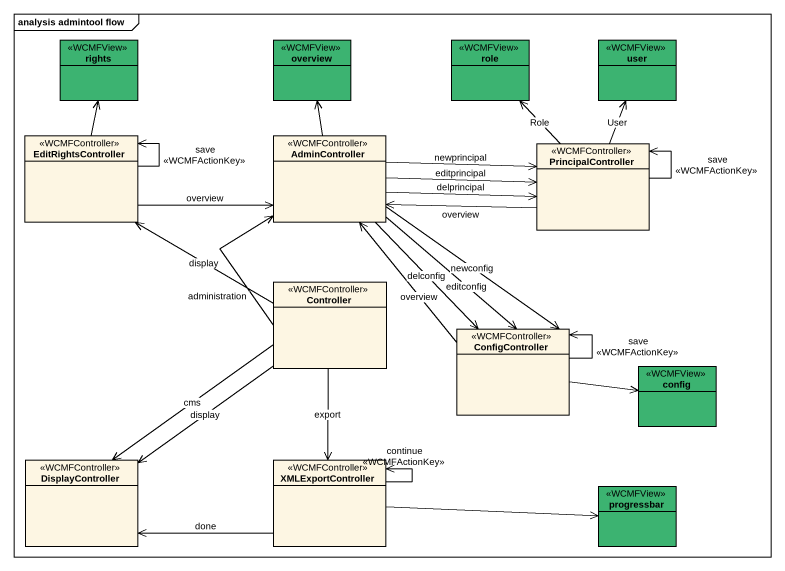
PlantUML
@startuml
mainframe analysis admintool flow
hide circle
hide empty members
class rights <<WCMFView>> #3CB371
class overview <<WCMFView>> #3CB371
class role <<WCMFView>> #3CB371
class user <<WCMFView>> #3CB371
class EditRightsController <<WCMFController>>
class AdminController <<WCMFController>>
class PrincipalController <<WCMFController>>
class Controller <<WCMFController>>
class ConfigController <<WCMFController>>
class config <<WCMFView>> #3CB371
class DisplayController <<WCMFController>>
class XMLExportController <<WCMFController>>
class progressbar <<WCMFView>> #3CB371
EditRightsController -up-> rights
EditRightsController --> EditRightsController : save\n<<WCMFActionKey>>
EditRightsController -right-> AdminController : overview
AdminController -up-> overview
AdminController -right-> PrincipalController : editprincipal
AdminController -right-> PrincipalController : newprincipal
AdminController -right-> PrincipalController : delprincipal
AdminController --> ConfigController : newconfig
AdminController --> ConfigController : editconfig
AdminController --> ConfigController : delconfig
PrincipalController -up-> role : Role
PrincipalController -up-> user : User
PrincipalController -left-> AdminController : overview
PrincipalController --> PrincipalController : save\n<<WCMFActionKey>>
Controller -left-> EditRightsController : display
Controller -up-> AdminController : administration
Controller --> DisplayController : cms
Controller --> DisplayController : display
Controller --> XMLExportController : export
ConfigController -up-> AdminController : overview
ConfigController --> ConfigController : save\n<<WCMFActionKey>>
ConfigController -right-> config
XMLExportController -left-> DisplayController : done
XMLExportController --> XMLExportController : continue\n<<WCMFActionKey>>
XMLExportController -right-> progressbar
@enduml
